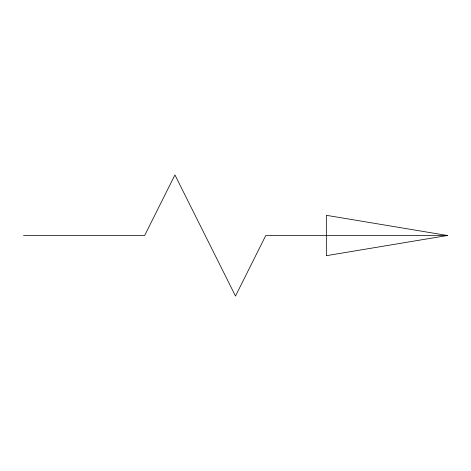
<?xml version="1.0" encoding="UTF-8"?>
<svg xmlns="http://www.w3.org/2000/svg" width="471" height="471" viewBox="0 0 471 471"><rect width="100%" height="100%" fill="white"/><g stroke="black" fill="none" stroke-linecap="round" stroke-linejoin="round"><path stroke-width="0.71" d="M447.45 235.5L326.338 255.688L326.338 215.312L447.45 235.5L265.779 235.5L235.5 296.059L174.941 174.941L144.662 235.5L23.55 235.5"/></g></svg>
